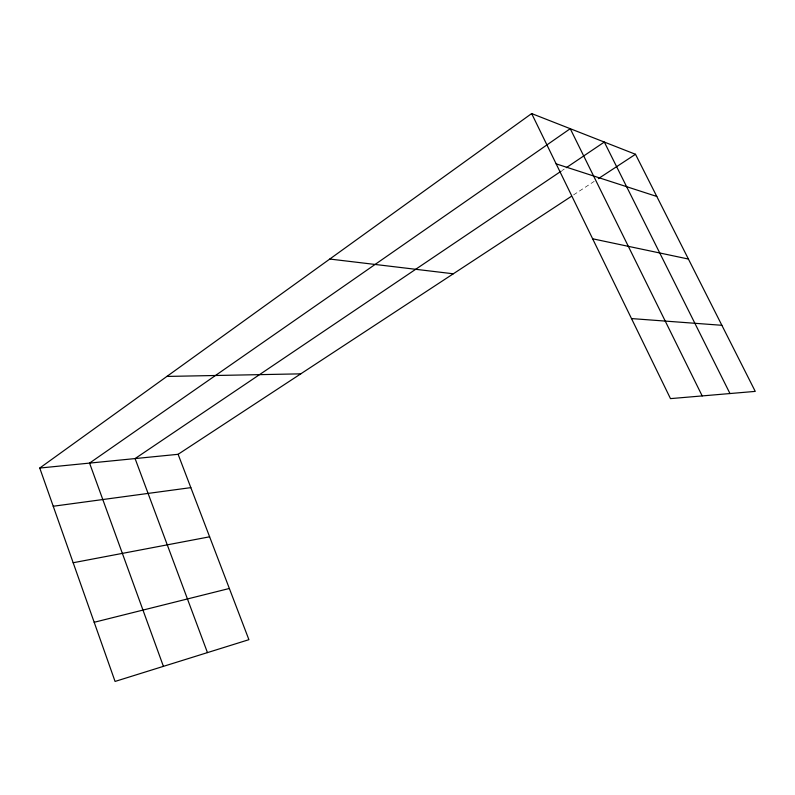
<?xml version="1.0" encoding="UTF-8"?>
<svg xmlns="http://www.w3.org/2000/svg" width="795" height="795" viewBox="0 0 795 795"><rect width="100%" height="100%" fill="white"/><g stroke="black" fill="none" stroke-linecap="round" stroke-linejoin="round"><path stroke-width="0.6" stroke-dasharray="3.98 2.98" d="M562.184 170.468L564.241 169.087M573.563 194.904L594.213 181.359"/><path stroke-width="1.19" d="M39.75 468.046L178.11 454.303L248.905 639.677L115.066 681.434L39.75 468.046L531.656 113.566L635.493 154.28L755.25 391.388L670.483 398.623L531.656 113.566M561.161 171.163L135.09 458.576L207.455 652.606M566.298 167.695L604.319 142.057L729.979 393.545M178.11 454.303L571.506 196.256M598.337 178.656L635.493 154.28M94.188 622.286L229.358 588.479M73.17 562.741L209.622 536.804M53.235 506.246L190.84 487.633M166.89 376.433L300.768 373.849M631.498 318.576L721.87 325.294M329.786 259.041L453.299 273.788M592.643 238.788L688.41 259.041M556.152 163.85L656.799 196.464M702.184 395.92L570.244 128.691L89.557 463.097L163.412 666.349"/></g></svg>
